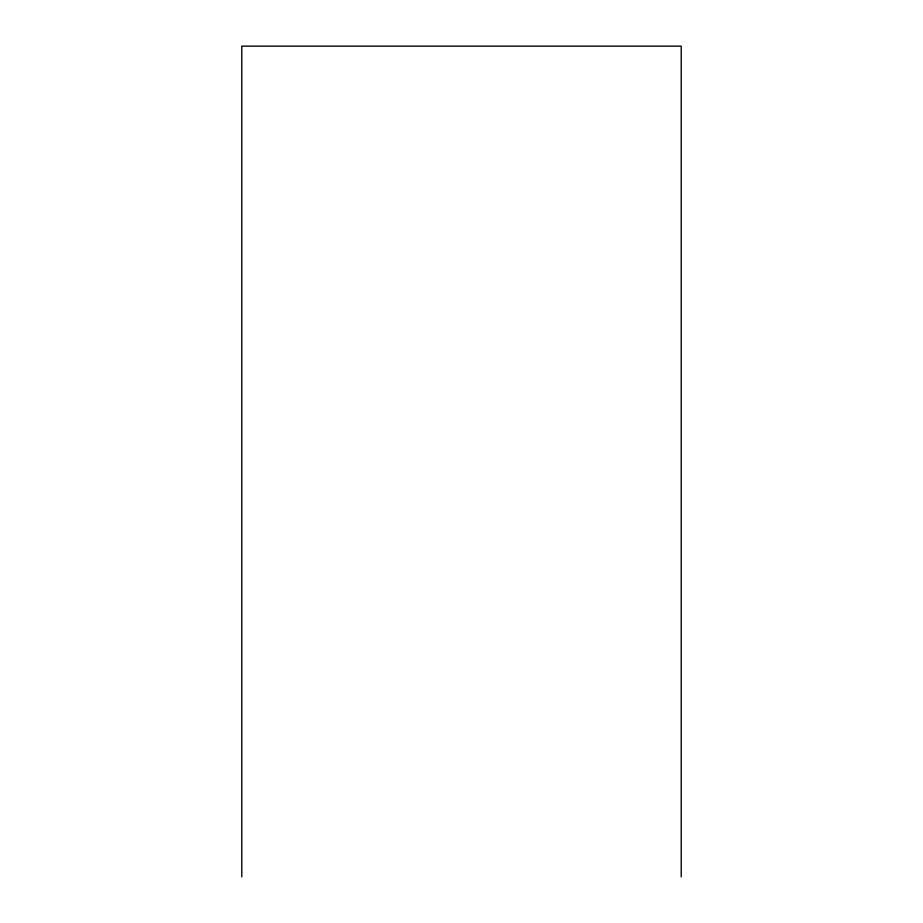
<?xml version="1.0" encoding="UTF-8"?>
<svg xmlns="http://www.w3.org/2000/svg" width="923" height="923" viewBox="0 0 923 923"><rect width="100%" height="100%" fill="white"/><g stroke="black" fill="none" stroke-linecap="round" stroke-linejoin="round"><path stroke-width="1.38" d="M681.22 876.85L681.22 46.15L241.78 46.15L241.78 876.85"/></g></svg>
